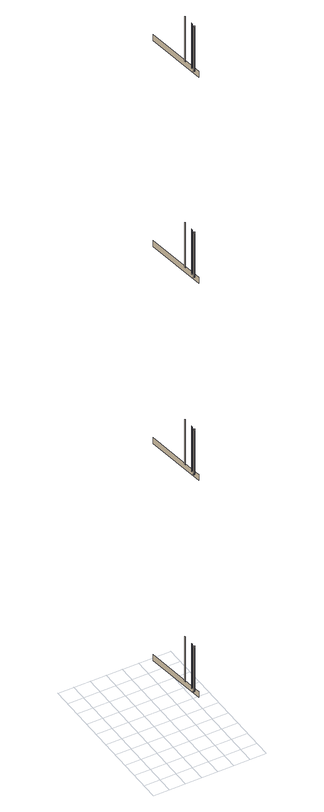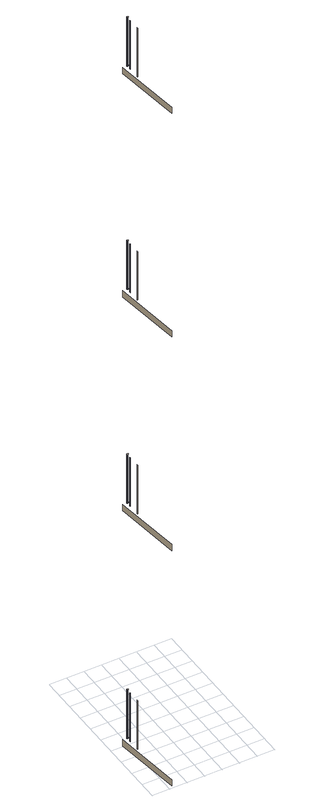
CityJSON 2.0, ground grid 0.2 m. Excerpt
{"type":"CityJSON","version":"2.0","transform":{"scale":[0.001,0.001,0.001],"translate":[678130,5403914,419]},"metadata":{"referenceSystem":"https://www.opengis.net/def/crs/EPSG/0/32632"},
"CityObjects":{
"building1":{"type":"Building","attributes":{"dataAvailable":"Sufficient","measuredHeight":17.58},"children":["building1-1","building1-2","building1-3","building1-4"]},
"building1-1":{"type":"BuildingInstallation","attributes":{"materialClass":"Metal","materialName":"Aluminium","materialUncertainty":0.3,"relationToConstruction":"outside"},"parents":["building1"],"geometry":[{"type":"MultiSurface","lod":"3","boundaries":[[[0,1,2,3]],[[4,1,5,6]],[[7,5,1,0]],[[8,9,10,11,12,13,4,6,14,15,16,17,18,19,20,21,22,23,24,25,26,27,28,29]],[[30,31,32,33,34,35,36,37,38,39,40,41,42,43,44,2,1,5,45,46,47,48,49,50]],[[23,33,34,24]],[[51,34,33,52]],[[6,5,45,14]],[[53,45,5,7]],[[22,32,33,23]],[[52,33,32,54]],[[55,46,45,53]],[[14,45,46,15]],[[21,31,32,22]],[[54,32,31,56]],[[20,30,31,21]],[[56,31,30,57]],[[58,59,60,61]],[[59,62,63,60]],[[64,58,61,65]],[[62,66,67,63]],[[68,64,65,69]],[[70,68,69,71]],[[72,70,71,73]],[[74,75,76,77]],[[75,78,79,76]],[[78,80,81,79]],[[80,82,83,81]],[[84,85,86,87]],[[82,88,89,83]],[[90,84,87,91]],[[88,92,93,89]],[[94,90,91,95]],[[92,94,95,93]],[[96,97,98,99,100]]]}]},
"building1-2":{"type":"BuildingInstallation","attributes":{"materialClass":"Metal","materialName":"Aluminium","materialUncertainty":0.3,"relationToConstruction":"outside"},"parents":["building1"],"geometry":[{"type":"MultiSurface","lod":"3","boundaries":[[[101,102,103,104]],[[105,103,102,106]],[[107,108,109,110,111,112,101,104,113,114,115,116,117,118,119,120,121,122,123,124,125,126,127,128]],[[129,130,131,132,133,134,135,136,137,138,139,140,141,142,143,144,102,103,145,146,147,148,149,150]],[[122,132,133,123]],[[151,133,132,152]],[[104,103,145,113]],[[153,145,103,105]],[[121,131,132,122]],[[152,132,131,154]],[[155,146,145,153]],[[113,145,146,114]],[[120,130,131,121]],[[154,131,130,156]],[[119,129,130,120]],[[156,130,129,157]],[[158,159,160,161]],[[159,162,163,160]],[[164,158,161,165]],[[162,166,167,163]],[[168,164,165,169]],[[166,170,171,167]],[[172,168,169,173]],[[174,172,173,175]],[[176,177,178,179]],[[177,180,181,178]],[[180,182,183,181]],[[182,184,185,183]],[[186,187,188,189]],[[184,190,191,185]],[[192,186,189,193]],[[190,194,195,191]],[[196,192,193,197]],[[194,196,197,195]],[[198,199,200,201,202]]]}]},
"building1-3":{"type":"BuildingInstallation","attributes":{"materialClass":"Metal","materialName":"Aluminium","materialUncertainty":0.3,"relationToConstruction":"outside"},"parents":["building1"],"geometry":[{"type":"MultiSurface","lod":"3","boundaries":[[[203,204,205,206]],[[207,205,204,208]],[[209,210,211,212,213,214,203,206,215,216,217,218,219,220,221,222,223,224,225,226,227,228,229,230]],[[231,232,233,234,235,236,237,238,239,240,241,242,243,244,245,246,204,205,247,248,249,250,251,252]],[[224,234,235,225]],[[253,235,234,254]],[[206,205,247,215]],[[255,247,205,207]],[[223,233,234,224]],[[254,234,233,256]],[[257,248,247,255]],[[215,247,248,216]],[[222,232,233,223]],[[256,233,232,258]],[[221,231,232,222]],[[258,232,231,259]],[[260,261,262,263]],[[261,264,265,262]],[[266,260,263,267]],[[264,268,269,265]],[[270,266,267,271]],[[268,272,273,269]],[[274,270,271,275]],[[276,274,275,277]],[[278,279,280,281]],[[279,282,283,280]],[[282,284,285,283]],[[284,286,287,285]],[[288,289,290,291]],[[286,292,293,287]],[[294,288,291,295]],[[292,296,297,293]],[[298,294,295,299]],[[296,298,299,297]],[[300,301,302,303,304]]]}]},
"building1-4":{"type":"BuildingInstallation","attributes":{"materialClass":"Metal","materialName":"Aluminium","materialUncertainty":0.3,"relationToConstruction":"outside"},"parents":["building1"],"geometry":[{"type":"MultiSurface","lod":"3","boundaries":[[[305,306,307,308]],[[309,307,306,310]],[[311,312,313,314,315,316,305,308,317,318,319,320,321,322,323,324,325,326,327,328,329,330,331,332]],[[333,334,335,336,337,338,339,340,341,342,343,344,345,346,347,348,306,307,349,350,351,352,353,354]],[[326,336,337,327]],[[355,337,336,356]],[[308,307,349,317]],[[357,349,307,309]],[[325,335,336,326]],[[356,336,335,358]],[[359,350,349,357]],[[317,349,350,318]],[[324,334,335,325]],[[358,335,334,360]],[[323,333,334,324]],[[360,334,333,361]],[[362,363,364,365]],[[363,366,367,364]],[[368,362,365,369]],[[366,370,371,367]],[[372,368,369,373]],[[370,374,375,371]],[[376,372,373,377]],[[378,376,377,379]],[[380,381,382,383]],[[381,384,385,382]],[[384,386,387,385]],[[386,388,389,387]],[[390,391,392,393]],[[388,394,395,389]],[[396,390,393,397]],[[394,398,399,395]],[[400,396,397,401]],[[398,400,401,399]],[[402,403,404,405,406]]]}]}
},
"vertices":[
[1013,990,9050],[1013,990,9052],[1011,989,9052],[1011,989,9050],[1013,990,9668],[1016,990,9052],[1016,990,9668],[1016,990,9050],[1002,997,9668],[1002,995,9668],[1004,993,9668],[1006,991,9668],[1008,990,9668],[1011,989,9668],[1019,991,9668],[1021,993,9668],[1022,995,9668],[1023,997,9668],[1023,1000,9668],[1022,1002,9668],[1021,1004,9668],[1019,1005,9668],[1017,1007,9668],[1014,1007,9668],[1011,1007,9668],[1008,1006,9668],[1006,1005,9668],[1004,1003,9668],[1002,1001,9668],[1002,999,9668],[1021,1004,9052],[1019,1005,9052],[1017,1007,9052],[1014,1007,9052],[1011,1007,9052],[1008,1006,9052],[1006,1005,9052],[1004,1003,9052],[1002,1001,9052],[1002,999,9052],[1002,997,9052],[1002,995,9052],[1004,993,9052],[1006,991,9052],[1008,990,9052],[1019,991,9052],[1021,993,9052],[1022,995,9052],[1023,997,9052],[1023,1000,9052],[1022,1002,9052],[1011,1007,9050],[1014,1007,9050],[1019,991,9050],[1017,1007,9050],[1021,993,9050],[1019,1005,9050],[1021,1004,9050],[1016,1056,9050],[1017,1053,9050],[1017,1053,9663],[1016,1056,9663],[1018,1050,9050],[1018,1050,9663],[1016,1058,9050],[1016,1058,9663],[1019,1048,9050],[1019,1048,9663],[1016,1061,9050],[1016,1061,9663],[1017,1063,9050],[1017,1063,9663],[1019,1065,9050],[1019,1065,9663],[1011,1178,9050],[1013,1179,9050],[1013,1179,9663],[1011,1178,9663],[1015,1180,9050],[1015,1180,9663],[1016,1182,9050],[1016,1182,9663],[1017,1184,9050],[1017,1184,9663],[1014,1197,9050],[1012,1199,9050],[1012,1199,9663],[1014,1197,9663],[1018,1187,9050],[1018,1187,9663],[1016,1195,9050],[1016,1195,9663],[1018,1190,9050],[1018,1190,9663],[1017,1193,9050],[1017,1193,9663],[957,1766,9038],[1056,1029,9038],[1062,980,9038],[1062,980,8958],[957,1766,8958],
[1013,990,6828],[1013,990,6212],[1016,990,6212],[1016,990,6828],[1016,990,6211],[1013,990,6211],[1002,997,6828],[1002,995,6828],[1004,993,6828],[1006,991,6828],[1008,990,6828],[1011,989,6828],[1019,991,6828],[1021,993,6828],[1022,995,6828],[1023,997,6828],[1023,1000,6828],[1022,1002,6828],[1021,1004,6828],[1019,1005,6828],[1017,1007,6828],[1014,1007,6828],[1011,1007,6828],[1008,1006,6828],[1006,1005,6828],[1004,1003,6828],[1002,1001,6828],[1002,999,6828],[1021,1004,6212],[1019,1005,6212],[1017,1007,6212],[1014,1007,6212],[1011,1007,6212],[1008,1006,6212],[1006,1005,6212],[1004,1003,6212],[1002,1001,6212],[1002,999,6212],[1002,997,6212],[1002,995,6212],[1004,993,6212],[1006,991,6212],[1008,990,6212],[1011,989,6212],[1019,991,6212],[1021,993,6212],[1022,995,6212],[1023,997,6212],[1023,1000,6212],[1022,1002,6212],[1011,1007,6211],[1014,1007,6211],[1019,991,6211],[1017,1007,6211],[1021,993,6211],[1019,1005,6211],[1021,1004,6211],[1016,1056,6211],[1017,1053,6211],[1017,1053,6824],[1016,1056,6824],[1018,1050,6211],[1018,1050,6824],[1016,1058,6211],[1016,1058,6824],[1019,1048,6211],[1019,1048,6824],[1016,1061,6211],[1016,1061,6824],[1021,1047,6211],[1021,1047,6824],[1017,1063,6211],[1017,1063,6824],[1019,1065,6211],[1019,1065,6824],[1011,1178,6211],[1013,1179,6211],[1013,1179,6824],[1011,1178,6824],[1015,1180,6211],[1015,1180,6824],[1016,1182,6211],[1016,1182,6824],[1017,1184,6211],[1017,1184,6824],[1014,1197,6211],[1012,1199,6211],[1012,1199,6824],[1014,1197,6824],[1018,1187,6211],[1018,1187,6824],[1016,1195,6211],[1016,1195,6824],[1018,1190,6211],[1018,1190,6824],[1017,1193,6211],[1017,1193,6824],[957,1766,6199],[1056,1029,6199],[1062,980,6199],[1062,980,6119],[957,1766,6119],
[1013,990,4111],[1013,990,3495],[1016,990,3495],[1016,990,4111],[1016,990,3494],[1013,990,3494],[1002,997,4111],[1002,995,4111],[1004,993,4111],[1006,991,4111],[1008,990,4111],[1011,989,4111],[1019,991,4111],[1021,993,4111],[1022,995,4111],[1023,997,4111],[1023,1000,4111],[1022,1002,4111],[1021,1004,4111],[1019,1005,4111],[1017,1007,4111],[1014,1007,4111],[1011,1007,4111],[1008,1006,4111],[1006,1005,4111],[1004,1003,4111],[1002,1001,4111],[1002,999,4111],[1021,1004,3495],[1019,1005,3495],[1017,1007,3495],[1014,1007,3495],[1011,1007,3495],[1008,1006,3495],[1006,1005,3495],[1004,1003,3495],[1002,1001,3495],[1002,999,3495],[1002,997,3495],[1002,995,3495],[1004,993,3495],[1006,991,3495],[1008,990,3495],[1011,989,3495],[1019,991,3495],[1021,993,3495],[1022,995,3495],[1023,997,3495],[1023,1000,3495],[1022,1002,3495],[1011,1007,3494],[1014,1007,3494],[1019,991,3494],[1017,1007,3494],[1021,993,3494],[1019,1005,3494],[1021,1004,3494],[1016,1056,3494],[1017,1053,3494],[1017,1053,4107],[1016,1056,4107],[1018,1050,3494],[1018,1050,4107],[1016,1058,3494],[1016,1058,4107],[1019,1048,3494],[1019,1048,4107],[1016,1061,3494],[1016,1061,4107],[1021,1047,3494],[1021,1047,4107],[1017,1063,3494],[1017,1063,4107],[1019,1065,3494],[1019,1065,4107],[1011,1178,3494],[1013,1179,3494],[1013,1179,4107],[1011,1178,4107],[1015,1180,3494],[1015,1180,4107],[1016,1182,3494],[1016,1182,4107],[1017,1184,3494],[1017,1184,4107],[1014,1197,3494],[1012,1199,3494],[1012,1199,4107],[1014,1197,4107],[1018,1187,3494],[1018,1187,4107],[1016,1195,3494],[1016,1195,4107],[1018,1190,3494],[1018,1190,4107],[1017,1193,3494],[1017,1193,4107],[957,1766,3482],[1056,1029,3482],[1062,980,3482],[1062,980,3402],[957,1766,3402],
[1013,990,1119],[1013,990,503],[1016,990,503],[1016,990,1119],[1016,990,502],[1013,990,502],[1002,997,1119],[1002,995,1119],[1004,993,1119],[1006,991,1119],[1008,990,1119],[1011,989,1119],[1019,991,1119],[1021,993,1119],[1022,995,1119],[1023,997,1119],[1023,1000,1119],[1022,1002,1119],[1021,1004,1119],[1019,1005,1119],[1017,1007,1119],[1014,1007,1119],[1011,1007,1119],[1008,1006,1119],[1006,1005,1119],[1004,1003,1119],[1002,1001,1119],[1002,999,1119],[1021,1004,503],[1019,1005,503],[1017,1007,503],[1014,1007,503],[1011,1007,503],[1008,1006,503],[1006,1005,503],[1004,1003,503],[1002,1001,503],[1002,999,503],[1002,997,503],[1002,995,503],[1004,993,503],[1006,991,503],[1008,990,503],[1011,989,503],[1019,991,503],[1021,993,503],[1022,995,503],[1023,997,503],[1023,1000,503],[1022,1002,503],[1011,1007,502],[1014,1007,502],[1019,991,502],[1017,1007,502],[1021,993,502],[1019,1005,502],[1021,1004,502],[1016,1056,502],[1017,1053,502],[1017,1053,1115],[1016,1056,1115],[1018,1050,502],[1018,1050,1115],[1016,1058,502],[1016,1058,1115],[1019,1048,502],[1019,1048,1115],[1016,1061,502],[1016,1061,1115],[1021,1047,502],[1021,1047,1115],[1017,1063,502],[1017,1063,1115],[1019,1065,502],[1019,1065,1115],[1011,1178,502],[1013,1179,502],[1013,1179,1115],[1011,1178,1115],[1015,1180,502],[1015,1180,1115],[1016,1182,502],[1016,1182,1115],[1017,1184,502],[1017,1184,1115],[1014,1197,502],[1012,1199,502],[1012,1199,1115],[1014,1197,1115],[1018,1187,502],[1018,1187,1115],[1016,1195,502],[1016,1195,1115],[1018,1190,502],[1018,1190,1115],[1017,1193,502],[1017,1193,1115],[957,1766,490],[1056,1029,490],[1062,980,490],[1062,980,410],[957,1766,410]
]}
